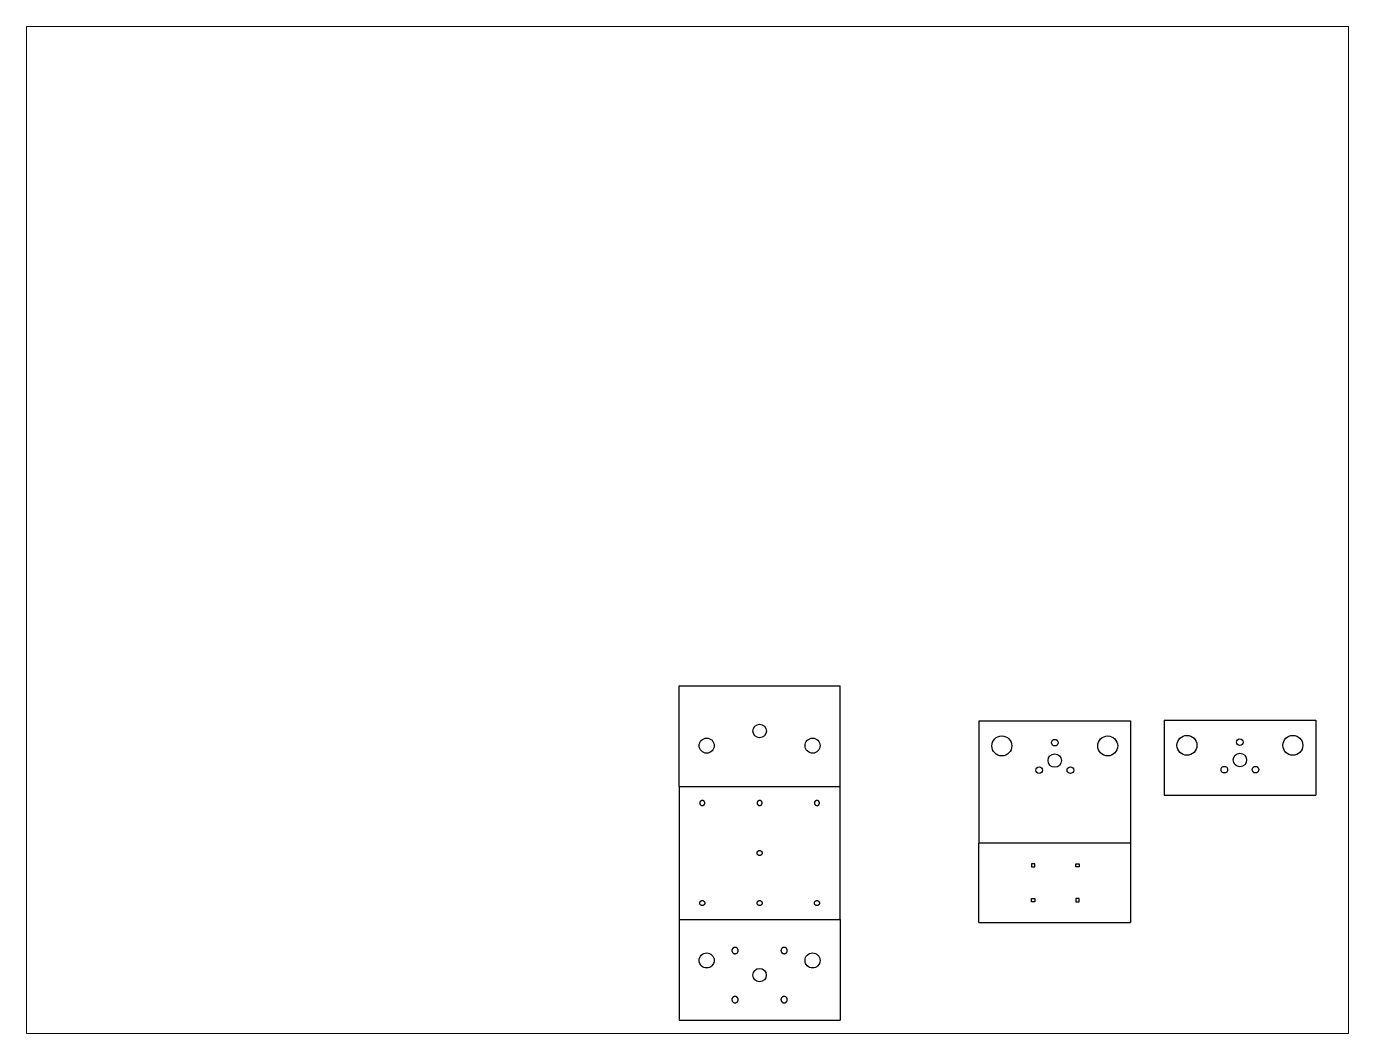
# Paper-space layout 'Layout1' of a CAD drawing. Header units: inches. Extents: x 1.05 to 9.45, y 0.8 to 7.2.
# The model-space entities are those that its viewports show. They can reach past a viewport. Long polylines and large blocks are cut down to what shows.
import ezdxf

# ---------------------------------------------------------------- set-up
doc = ezdxf.new("R2010")
doc.units = ezdxf.units.IN
doc.header["$MEASUREMENT"] = 0
doc.layers.add('Cut', color=5, linetype='Continuous', true_color=0x0000ff)
doc.layers.add('Default', color=18, linetype='Continuous', true_color=0x000000)

msp = doc.modelspace()

# ---------------------------------------------------------------- linework, layer by layer
at = {"layer": 'Cut'}
msp.add_line((260.007, -36.418), (260.007, -28.01), dxfattribs=at)
for centre, radius in [((254.929, -24.508), 0.425), ((254.929, -24.508), 0.425), ((251.587, -25.431), 0.476), ((258.272, -25.433), 0.476), ((273.561, -25.245), 0.21), ((285.251, -25.207), 0.21), ((273.561, -26.376), 0.425), ((285.251, -26.338), 0.425), ((272.576, -26.987), 0.21), ((274.546, -26.987), 0.21), ((284.266, -26.949), 0.21), ((286.236, -26.949), 0.21), ((251.584, -38.996), 0.476), ((258.27, -38.996), 0.476), ((254.927, -39.921), 0.425), ((254.927, -39.921), 0.425)]:
    msp.add_circle(centre, radius, dxfattribs=at)
for points, knots in [([(251.308, -29.214), (251.149, -29.214), (251.149, -29.056), (251.149, -28.897), (251.308, -28.897), (251.466, -28.897), (251.466, -29.056), (251.466, -29.214), (251.308, -29.214)], [-0.3926991, -0.3926991, -0.3926991, -0.2945243, -0.2945243, -0.1963495, -0.1963495, -0.0981748, -0.0981748, 0, 0, 0]), ([(254.927, -29.214), (254.768, -29.214), (254.768, -29.056), (254.768, -28.897), (254.927, -28.897), (255.086, -28.897), (255.086, -29.056), (255.086, -29.214), (254.927, -29.214)], [-0.3926991, -0.3926991, -0.3926991, -0.2945243, -0.2945243, -0.1963495, -0.1963495, -0.0981748, -0.0981748, 0, 0, 0]), ([(258.547, -29.214), (258.388, -29.214), (258.388, -29.056), (258.388, -28.897), (258.547, -28.897), (258.705, -28.897), (258.705, -29.056), (258.705, -29.214), (258.547, -29.214)], [-0.3926991, -0.3926991, -0.3926991, -0.2945243, -0.2945243, -0.1963495, -0.1963495, -0.0981748, -0.0981748, 0, 0, 0]), ([(254.927, -32.055), (254.768, -32.055), (254.768, -32.214), (254.768, -32.373), (254.927, -32.373), (255.086, -32.373), (255.086, -32.214), (255.086, -32.055), (254.927, -32.055)], [-0.3926991, -0.3926991, -0.3926991, -0.2945243, -0.2945243, -0.1963495, -0.1963495, -0.0981748, -0.0981748, 0, 0, 0]), ([(251.308, -35.214), (251.149, -35.214), (251.149, -35.373), (251.149, -35.531), (251.308, -35.531), (251.466, -35.531), (251.466, -35.373), (251.466, -35.214), (251.308, -35.214)], [-0.3926991, -0.3926991, -0.3926991, -0.2945243, -0.2945243, -0.1963495, -0.1963495, -0.0981748, -0.0981748, 0, 0, 0]), ([(254.927, -35.214), (254.768, -35.214), (254.768, -35.373), (254.768, -35.531), (254.927, -35.531), (255.086, -35.531), (255.086, -35.373), (255.086, -35.214), (254.927, -35.214)], [-0.3926991, -0.3926991, -0.3926991, -0.2945243, -0.2945243, -0.1963495, -0.1963495, -0.0981748, -0.0981748, 0, 0, 0]), ([(258.547, -35.214), (258.388, -35.214), (258.388, -35.373), (258.388, -35.531), (258.547, -35.531), (258.705, -35.531), (258.705, -35.373), (258.705, -35.214), (258.547, -35.214)], [-0.3926991, -0.3926991, -0.3926991, -0.2945243, -0.2945243, -0.1963495, -0.1963495, -0.0981748, -0.0981748, 0, 0, 0]), ([(253.377, -38.171), (253.577, -38.171), (253.577, -38.371), (253.577, -38.571), (253.377, -38.571), (253.177, -38.571), (253.177, -38.371), (253.177, -38.171), (253.377, -38.171)], [0, 0, 0, 0.1236848, 0.1236848, 0.2473695, 0.2473695, 0.3710543, 0.3710543, 0.494739, 0.494739, 0.494739]), ([(256.477, -38.171), (256.677, -38.171), (256.677, -38.371), (256.677, -38.571), (256.477, -38.571), (256.277, -38.571), (256.277, -38.371), (256.277, -38.171), (256.477, -38.171)], [0, 0, 0, 0.1236848, 0.1236848, 0.2473695, 0.2473695, 0.3710543, 0.3710543, 0.494739, 0.494739, 0.494739]), ([(253.377, -41.271), (253.577, -41.271), (253.577, -41.471), (253.577, -41.671), (253.377, -41.671), (253.177, -41.671), (253.177, -41.471), (253.177, -41.271), (253.377, -41.271)], [0, 0, 0, 0.1236848, 0.1236848, 0.2473695, 0.2473695, 0.3710543, 0.3710543, 0.494739, 0.494739, 0.494739]), ([(256.477, -41.271), (256.677, -41.271), (256.677, -41.471), (256.677, -41.671), (256.477, -41.671), (256.277, -41.671), (256.277, -41.471), (256.277, -41.271), (256.477, -41.271)], [0, 0, 0, 0.1236848, 0.1236848, 0.2473695, 0.2473695, 0.3710543, 0.3710543, 0.494739, 0.494739, 0.494739])]:
    msp.add_rational_spline(points, [1, 0.707106781187, 1, 0.707106781187, 1, 0.707106781187, 1, 0.707106781187, 1], degree=2, knots=knots, dxfattribs=at)
at = {"layer": 'Default', "color": 5}
for p, q in [((249.847, -28.01), (249.849, -21.654)), ((249.849, -21.654), (260.007, -21.657)), ((260.007, -28.01), (260.007, -21.657)), ((268.773, -23.864), (278.349, -23.864)), ((268.773, -23.864), (268.773, -28.593)), ((278.349, -23.864), (278.349, -28.593)), ((280.463, -23.826), (290.039, -23.826)), ((280.463, -23.826), (280.463, -28.555)), ((290.039, -23.826), (290.039, -28.555)), ((249.847, -28.01), (249.847, -36.418)), ((268.773, -28.593), (268.773, -29.593)), ((278.349, -28.593), (278.349, -29.593)), ((280.463, -28.555), (290.039, -28.555)), ((268.773, -29.593), (268.773, -31.593)), ((278.349, -29.593), (278.349, -31.593)), ((268.773, -36.593), (268.773, -31.593)), ((278.349, -31.593), (278.349, -36.593)), ((272.3, -32.893), (272.1, -32.893)), ((272.1, -32.893), (272.1, -33.093)), ((272.1, -33.093), (272.3, -33.093)), ((272.3, -33.093), (272.3, -32.893)), ((274.9, -33.093), (274.899, -32.893)), ((274.899, -32.893), (275.099, -32.893)), ((275.1, -33.093), (274.9, -33.093)), ((275.099, -32.893), (275.099, -33.093)), ((272.1, -35.094), (272.3, -35.094)), ((272.1, -35.294), (272.1, -35.094)), ((272.3, -35.294), (272.1, -35.294)), ((272.3, -35.094), (272.3, -35.294)), ((274.9, -35.094), (274.899, -35.294)), ((274.899, -35.294), (275.099, -35.294)), ((275.1, -35.094), (274.9, -35.094)), ((275.099, -35.294), (275.099, -35.094)), ((249.847, -36.418), (249.847, -42.773)), ((260.007, -36.418), (260.007, -42.773)), ((268.773, -36.593), (278.349, -36.593)), ((249.847, -42.773), (260.007, -42.773))]:
    msp.add_line(p, q, dxfattribs=at)
at = {"layer": 'Default', "color": 1}
for p, q in [((249.847, -28.007), (249.847, -28.007)), ((249.847, -28.007), (260.007, -28.007)), ((278.349, -31.593), (268.773, -31.593)), ((249.847, -36.418), (260.007, -36.418))]:
    msp.add_line(p, q, dxfattribs=at)
at = {"layer": 'Default', "color": 5}
for centre in [(270.218, -25.451), (276.904, -25.451), (281.908, -25.413), (288.594, -25.413)]:
    msp.add_circle(centre, 0.63, dxfattribs=at)

psp = doc.layouts.get("Layout1")

# ---------------------------------------------------------------- viewports
at = {"layer": 'Default'}
psp.add_viewport(center=(5.25, 4), size=(8.4, 6.4), view_center_point=(250.3755, -11.816), view_height=63.59365, dxfattribs=at)

doc.saveas('drawing.dxf')
